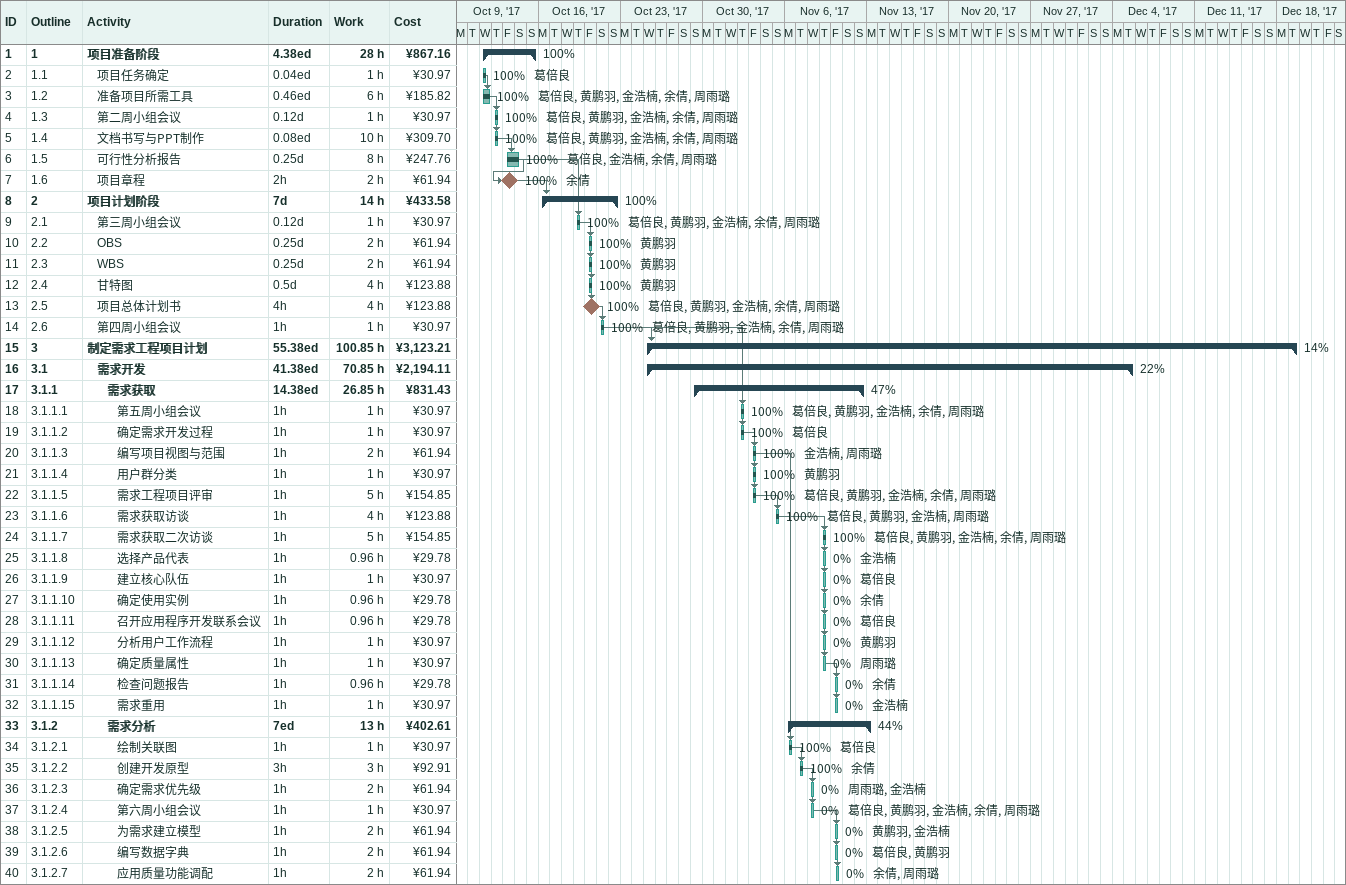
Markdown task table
| ID | WBS | Task | Duration | Start | Finish | Predecessors | Resources | % complete | Work (h) | Cost (¥) |
|---|---|---|---|---|---|---|---|---|---|---|
| 1 | 1 | **项目准备阶段** | 4.38ed | 2017-10-11 | 2017-10-15 |  |  | 100 | 28 | 867.16 |
| 2 | 1.1 | 项目任务确定 | 0.04ed | 2017-10-11 | 2017-10-11 |  | 葛倍良 | 100 | 1 | 30.97 |
| 3 | 1.2 | 准备项目所需工具 | 0.46ed | 2017-10-11 | 2017-10-11 | 2 | 葛倍良, 黄鹏羽, 金浩楠, 余倩, 周雨璐 | 100 | 6 | 185.82 |
| 4 | 1.3 | 第二周小组会议 | 0.12d | 2017-10-12 | 2017-10-12 | 3 | 葛倍良, 黄鹏羽, 金浩楠, 余倩, 周雨璐 | 100 | 1 | 30.97 |
| 5 | 1.4 | 文档书写与PPT制作 | 0.08ed | 2017-10-12 | 2017-10-12 | 4 | 葛倍良, 黄鹏羽, 金浩楠, 余倩, 周雨璐 | 100 | 10 | 309.70 |
| 6 | 1.5 | 可行性分析报告 | 0.25d | 2017-10-13 | 2017-10-14 | 5 | 葛倍良, 金浩楠, 余倩, 周雨璐 | 100 | 8 | 247.76 |
| 7 | 1.6 | 项目章程 | 2h | 2017-10-13 | 2017-10-13 | 6 | 余倩 | 100 | 2 | 61.94 |
| 8 | 2 | **项目计划阶段** | 7d | 2017-10-16 | 2017-10-22 | 7 |  | 100 | 14 | 433.58 |
| 9 | 2.1 | 第三周小组会议 | 0.12d | 2017-10-19 | 2017-10-19 | 6 | 葛倍良, 黄鹏羽, 金浩楠, 余倩, 周雨璐 | 100 | 1 | 30.97 |
| 10 | 2.2 | OBS | 0.25d | 2017-10-20 | 2017-10-20 | 9 | 黄鹏羽 | 100 | 2 | 61.94 |
| 11 | 2.3 | WBS | 0.25d | 2017-10-20 | 2017-10-20 | 10 | 黄鹏羽 | 100 | 2 | 61.94 |
| 12 | 2.4 | 甘特图 | 0.5d | 2017-10-20 | 2017-10-20 | 11 | 黄鹏羽 | 100 | 4 | 123.88 |
| 13 | 2.5 | 项目总体计划书 | 4h | 2017-10-20 | 2017-10-20 | 12 | 葛倍良, 黄鹏羽, 金浩楠, 余倩, 周雨璐 | 100 | 4 | 123.88 |
| 14 | 2.6 | 第四周小组会议 | 1h | 2017-10-21 | 2017-10-21 | 13 | 葛倍良, 黄鹏羽, 金浩楠, 余倩, 周雨璐 | 100 | 1 | 30.97 |
| 15 | 3 | **制定需求工程项目计划** | 55.38ed | 2017-10-25 | 2017-12-19 | 14 |  | 14 | 100.85 | 3123.21 |
| 16 | 3.1 | **需求开发** | 41.38ed | 2017-10-25 | 2017-12-05 |  |  | 22 | 70.85 | 2194.11 |
| 17 | 3.1.1 | **需求获取** | 14.38ed | 2017-10-29 | 2017-11-12 |  |  | 47 | 26.85 | 831.43 |
| 18 | 3.1.1.1 | 第五周小组会议 | 1h | 2017-11-02 | 2017-11-02 | 14 | 葛倍良, 黄鹏羽, 金浩楠, 余倩, 周雨璐 | 100 | 1 | 30.97 |
| 19 | 3.1.1.2 | 确定需求开发过程 | 1h | 2017-11-02 | 2017-11-02 | 18 | 葛倍良 | 100 | 1 | 30.97 |
| 20 | 3.1.1.3 | 编写项目视图与范围 | 1h | 2017-11-03 | 2017-11-03 | 19 | 金浩楠, 周雨璐 | 100 | 2 | 61.94 |
| 21 | 3.1.1.4 | 用户群分类 | 1h | 2017-11-03 | 2017-11-03 | 20 | 黄鹏羽 | 100 | 1 | 30.97 |
| 22 | 3.1.1.5 | 需求工程项目评审 | 1h | 2017-11-03 | 2017-11-03 | 21 | 葛倍良, 黄鹏羽, 金浩楠, 余倩, 周雨璐 | 100 | 5 | 154.85 |
| 23 | 3.1.1.6 | 需求获取访谈 | 1h | 2017-11-05 | 2017-11-05 | 22 | 葛倍良, 黄鹏羽, 金浩楠, 周雨璐 | 100 | 4 | 123.88 |
| 24 | 3.1.1.7 | 需求获取二次访谈 | 1h | 2017-11-09 | 2017-11-09 | 23 | 葛倍良, 黄鹏羽, 金浩楠, 余倩, 周雨璐 | 100 | 5 | 154.85 |
| 25 | 3.1.1.8 | 选择产品代表 | 1h | 2017-11-09 | 2017-11-09 | 24 | 金浩楠 | 0 | 0.96 | 29.78 |
| 26 | 3.1.1.9 | 建立核心队伍 | 1h | 2017-11-09 | 2017-11-09 | 25 | 葛倍良 | 0 | 1 | 30.97 |
| 27 | 3.1.1.10 | 确定使用实例 | 1h | 2017-11-09 | 2017-11-09 | 26 | 余倩 | 0 | 0.96 | 29.78 |
| 28 | 3.1.1.11 | 召开应用程序开发联系会议 | 1h | 2017-11-09 | 2017-11-09 | 27 | 葛倍良 | 0 | 0.96 | 29.78 |
| 29 | 3.1.1.12 | 分析用户工作流程 | 1h | 2017-11-09 | 2017-11-09 | 28 | 黄鹏羽 | 0 | 1 | 30.97 |
| 30 | 3.1.1.13 | 确定质量属性 | 1h | 2017-11-09 | 2017-11-09 | 29 | 周雨璐 | 0 | 1 | 30.97 |
| 31 | 3.1.1.14 | 检查问题报告 | 1h | 2017-11-10 | 2017-11-10 | 30 | 余倩 | 0 | 0.96 | 29.78 |
| 32 | 3.1.1.15 | 需求重用 | 1h | 2017-11-10 | 2017-11-10 | 31 | 金浩楠 | 0 | 1 | 30.97 |
| 33 | 3.1.2 | **需求分析** | 7ed | 2017-11-06 | 2017-11-13 |  |  | 44 | 13 | 402.61 |
| 34 | 3.1.2.1 | 绘制关联图 | 1h | 2017-11-06 | 2017-11-06 | 20 | 葛倍良 | 100 | 1 | 30.97 |
| 35 | 3.1.2.2 | 创建开发原型 | 3h | 2017-11-07 | 2017-11-07 | 34 | 余倩 | 100 | 3 | 92.91 |
| 36 | 3.1.2.3 | 确定需求优先级 | 1h | 2017-11-08 | 2017-11-08 | 35 | 周雨璐, 金浩楠 | 0 | 2 | 61.94 |
| 37 | 3.1.2.4 | 第六周小组会议 | 1h | 2017-11-08 | 2017-11-08 | 36 | 葛倍良, 黄鹏羽, 金浩楠, 余倩, 周雨璐 | 0 | 1 | 30.97 |
| 38 | 3.1.2.5 | 为需求建立模型 | 1h | 2017-11-10 | 2017-11-10 | 37 | 黄鹏羽, 金浩楠 | 0 | 2 | 61.94 |
| 39 | 3.1.2.6 | 编写数据字典 | 1h | 2017-11-10 | 2017-11-10 | 38 | 葛倍良, 黄鹏羽 | 0 | 2 | 61.94 |
| 40 | 3.1.2.7 | 应用质量功能调配 | 1h | 2017-11-10 | 2017-11-10 | 39 | 余倩, 周雨璐 | 0 | 2 | 61.94 |
